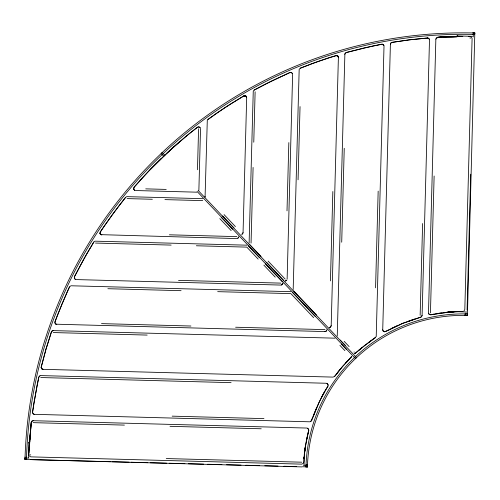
<?xml version="1.0" encoding="UTF-8"?>
<svg xmlns="http://www.w3.org/2000/svg" width="500" height="500" viewBox="0 0 500 500"><rect width="100%" height="100%" fill="white"/><g stroke="black" fill="none" stroke-linecap="round" stroke-linejoin="round"><path stroke-width="0.75" d="M351.469 356.987L351.769 356.3L342.581 366.463L334.688 376.319L333.069 377.106L43.038 369.319L41.675 368.713L41.144 367.394L45.944 349.312L51.419 331.938L52.15 330.962L53.319 330.613L335 338.175M470.144 38.506L470.163 37.531M26.531 457.069L26.463 459.506L25 459.462L25.038 458.006M307.356 465.4L307.319 466.856L302.638 466.737M465.975 314.606L466.056 311.481M473.244 36.962L473.306 34.625M305.956 467.013L307.413 467.05A155.869 155.869 0 0 1 467.413 315.425L474.806 33.106L473.344 33.069M110.412 461.7L25 459.462L25.075 457.031M28.462 457.606L28.856 443L29.875 441.344M197.481 169.756L198.581 128.8M198.875 190.287L200.525 128.85M205.075 196.956L207.3 120.069L216.625 113.212L231.537 103.387L243.75 95.975L245.5 95.862L246.238 96.419L246.681 97.706L243.056 232.656L242.769 233.625L241.806 234.425L243.056 232.656M249.112 243.05L253.256 91.219L254.188 90.062L265.912 83.863L289.9 72.55L291.525 72.581L292.556 73.838M251.056 243.106L253.094 167.438M253.769 142.213L255.125 91.769M287.006 210.85L288.844 142.594M287.125 279.156L292.625 74.388M293.181 289.55L299.175 69.388L300.294 68.194L312.031 63.644L329.869 57.462L336.919 55.55L337.863 56.1L338.394 57.488L331.188 325.656L330.581 327.019L329.694 327.5M298.075 179.8L300.044 106.6M304.056 465.012L304.419 451.619M305.956 466.962L306.038 464.575M307.413 467.05L307.5 464.619L306.525 464.594M330.444 280.912L332.844 191.519M337.244 336.05L344.888 53.875L346.238 52.544L372.769 46.019L382.119 44.181L383.131 44.494L383.963 45.688M341.712 242.206L344.237 148.312M354.1 352.35L354.113 351.85M375.575 287.819L378.169 191.144M376.225 336.206L384.012 46.181M429.494 39.975L422.1 315.394L421.125 317.025L402.719 323.344L384.625 331.8L383.263 331.194L382.731 329.8L390.4 44.244L390.881 43.012L392.031 42.375L409.663 39.812L427.388 37.981L428.888 38.506L429.438 39.438M420.15 315.338L422.619 223.538M443.619 36.944L462.837 36.5L437.688 37.256L436.4 37.844L435.856 39.144L428.5 312.8L429.038 314.194L430.625 314.794L450.213 311.975L445.462 312.438L461.062 311.462L452.131 311.831M430.45 312.856L434.125 176.025M464.994 314.887L465.019 313.913L467.456 313.962L467.413 315.419L464.981 315.375M467.069 310.05L470.719 174.2M472.562 32.95C475.662 31.988 475.613 35.469 472.525 34.413M28.806 454.844L31.244 422.431L31.9 421.181L33.231 420.706L306.887 428.056M28.875 453.006L30.619 428.344M29.144 447.506L31.244 422.431L31.9 421.181L33.231 420.706M29.356 443.844L31.244 422.431M29.25 445.675L29.831 437.219M307.387 428.137L308.55 429.075L308.762 430.281L306.331 440.981L304.65 451.594M326.819 383.344L328.088 384.513L327.919 386.244C320.5 397.1 316.106 409.9 310.775 421.575M41.144 367.394L45.944 349.312L51.419 331.938L52.15 330.962L53.319 330.613M304.256 455.081L305.4 446.275L308.719 430.5L307.987 433.369M304.45 453.281L305.4 446.275L303.931 458.688L304.081 456.944C303.406 459 305.05 463.806 301.688 464.144L30.7 456.863L28.975 455.712M344.812 54.363L345.225 53.219L346.238 52.544L363.881 48.006L382.194 44.188M422.1 315.394L421.688 316.537L420.669 317.219L402.719 323.344L385.625 331.556M390.4 44.244L390.881 43.012L392.031 42.375L409.663 39.812L427.931 38.013M306.331 440.981L307.438 435.719M435.856 39.144C438.806 34.231 451.869 38.044 457.331 36.544L452.525 36.637M28.856 443L29.462 441.637M238.812 236.675L238.525 237.644L237.562 238.444L238.731 237.181M326.95 329.675L326.337 331.037L324.95 331.575L56.037 324.2L55.087 323.288L54.894 322.269L57.213 315.856L66.881 292.619L69.513 286.9L70.769 285.844M331.188 325.656L330.581 327.019L329.188 327.55M326.869 330.181L326.337 331.037L324.95 331.575M313.844 414.513L316.206 408.644M376.156 336.669C369.206 342.35 361.419 347.794 354.556 353.744M28.931 442.5L29.137 442.038M69.513 286.9L61.881 304.169L55.006 321.75L55.012 323.119L55.788 324.062M321.619 397.212L327.919 386.244M324.656 391.669L318.8 402.875L311.719 420.469L310.431 421.719M246.869 245.175L95.031 241.163L93.825 242.031L87.006 253.406L74.425 276.756L74.369 278.375L75.562 279.481M93.825 242.031L83.725 259.169L74.425 276.756L74.344 278.325L75.375 279.406M286.881 280.044L285.125 281.05M334.688 376.319L342.581 366.463L351.238 357.256M126.731 196.688L125.606 197.369L118.963 205.769L104.269 226L100.062 232.394L100.094 233.7L100.881 234.65L236.812 238.575M125.606 197.369L112.525 214.338L100.288 231.925L100.206 233.931L101.862 234.95L100.188 233.9M337.231 372.962L339.862 369.675M456.156 36.888L457.869 35.956L472.475 36.35M345.387 363.319L348.275 360.25M150.081 169.688L172.338 148.162L189.188 133.75L197.975 126.944L199.375 127.019L200.4 128.1L198.944 126.881L197.387 127.256C174.331 145.094 153.056 165.238 134.019 187.312L133.669 189.281L134.9 190.444M161.319 158.438L148.488 171.356L134.019 187.312L133.669 189.281L134.7 190.362M167.087 152.969L178.925 142.35M355.431 353.288L365.081 345.144L375.35 337.781M358.575 350.487L361.794 347.769M463.831 311.194L464.812 309.55L472.094 38.556L471.4 37.019M368.438 342.6L371.863 340.144M207.881 119.4L225.525 107.244L243.75 95.975L245.725 95.981L246.681 97.706L245.725 95.981M254.188 90.062L271.844 80.9L289.9 72.55L291.469 72.556L292.494 73.644M286.256 280.725L285.487 281.025M354.812 353.669L355.138 353.506M391.213 328.594L396.912 325.856M243.75 95.975L245.25 95.775M300.294 68.194L317.95 61.494L335.875 55.575L337.863 56.1L338.394 57.488M457.362 36.012L456.887 36.194L457.869 35.956M408.619 321.069L414.606 319.025M281.388 285.019L282.275 284.538L282.881 283.175L282.275 284.538L280.881 285.075L76.112 279.575M433.75 314.188L430.844 314.762L438.775 313.331L453.825 311.725M244.163 95.794L244.613 95.712M436.125 313.762L441.438 312.938M454.819 311.669L446.775 312.294L455.631 311.625M437.688 37.256L462.05 36.506L453.925 36.6L461 36.506M457.5 311.55L462.875 311.444M468.344 36.531L470.175 36.556M465.913 315.387L467.231 315.419M145.731 188.863L166.213 189.412M135.438 190.531L196.875 192.181M127.175 196.644L202.8 198.675M127.119 198.594L152.331 199.269M164.931 199.613L202.75 200.625M169.394 234.812L236.863 236.625M95.481 243.062L171.15 245.094M196.369 245.769L246.819 247.125L258.188 259.125M178.55 280.375L280.931 283.125M71.325 285.781L290.938 291.675M107.875 288.712L181.081 290.675M217.681 291.656L290.881 293.625L313.625 317.625M453.387 311.631L465.069 311.95M101.525 323.625L190.919 326.025M235.613 327.225L325 329.625M53.263 332.556L147.156 335.081M40.763 375.588L326.319 383.263M40.706 377.537L231.081 382.65M172.162 416.15L263.969 418.619M34.4 414.4L33.038 413.794L32.525 412.188L36.969 385.831L38.806 377.119L40.1 375.688L38.806 377.119L33.825 403.375L32.525 412.731L33.862 414.312L309.819 421.8M33.181 422.65L124.4 425.1M170.006 426.325L261.225 428.775M166.25 458.556L301.744 462.194M26.6 458.044L28.938 458.106M303.456 465.294L306.575 465.375M111.975 461.744L129.125 462.194M131.062 462.244L147.838 462.681M150.175 462.744L166.55 463.175M169.281 463.244L184.875 463.65M188.381 463.744L203.594 464.144M207.494 464.244L221.906 464.619M226.581 464.744L241.025 465.125M245.706 465.244L259.331 465.6M264.788 465.744L278.038 466.094M283.881 466.244L296.4 466.575M30.356 459.606L302.056 466.906M29.775 454.875L30.75 454.913M427.388 37.981L428.344 38.144L429.369 39.225M382.119 44.181L383.888 45.431M244.788 95.706L245.9 96.094M430.4 314.8L429.038 314.194L428.556 313.306M384.625 331.8L383.263 331.194L382.731 329.8M56.781 324.369L55.419 323.762M43.038 369.319L41.675 368.713L41.144 367.319M245.062 95.738L246.438 96.713M327.062 383.431L328.212 385.262M307.625 428.225L308.781 430.056M42.094 369.044L41.406 368.344M100.9 234.662L99.969 232.95L100.019 233.456M383.131 44.494L383.794 45.225M224.05 214.606L235.419 226.606M268.119 261.106L285.175 279.106M344.169 341.35L349.137 346.6M222.638 215.944L234.006 227.944M249.644 244.444L261.019 256.444M266.7 262.444L283.762 280.444M293.712 290.944L316.456 314.944M340.269 340.069L345.238 345.319M164.894 155.369L162.206 152.537L161.15 153.544L163.831 156.375M198.175 190.487L356.544 357.594L355.3 358.406M197.113 191.494L354.944 358.038M221.219 217.288L232.594 229.288M248.231 245.787L259.6 257.787M265.287 263.788L282.344 281.788M292.3 292.288L315.044 316.288M341.337 344.031L346.312 349.281M219.806 218.625L231.181 230.625M263.875 265.125L275.244 277.125M339.925 345.375L344.9 350.619M337.825 56.062L338.144 56.481M205.044 196.55L205.094 197.056M25 459.462A438.387 438.387 0 0 1 475 33.006M26.506 457.95A436.925 436.925 0 0 1 473.406 34.431M306 465.481A157.331 157.331 0 0 1 465.925 313.925M457.119 36.087L456.475 36.494L457.119 36.087"/></g></svg>
